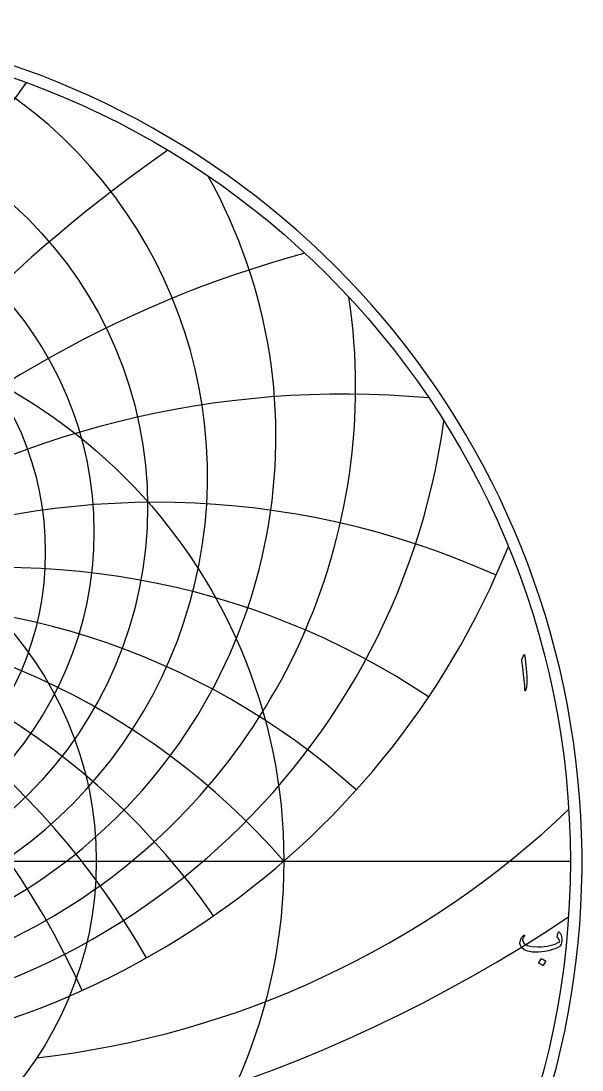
# Model space of a CAD drawing. Header units: millimetres. Extents: x -57 to 57, y -57 to 58.
# Drawn here: x 18.9 to 56.6, y -14.1 to 56.5 of the extents above; entities that cross this region are included whole.
import ezdxf

# ---------------------------------------------------------------- set-up
doc = ezdxf.new("R2010")
doc.units = ezdxf.units.MM
for name, color, linetype in [('CUT_OUTER', 1, 'Continuous'), ('ENGRAVE', 7, 'Continuous'), ('ENGRAVE_FINE', 8, 'Continuous'), ('TEXT', 5, 'Continuous')]:
    doc.layers.add(name, color=color, linetype=linetype)

msp = doc.modelspace()

# ---------------------------------------------------------------- linework, layer by layer
at = {"layer": 'CUT_OUTER'}
msp.add_arc((-0.0002, -0.0001), 56.5799, 134.296617, 87.801785, dxfattribs=at)
at = {"layer": 'ENGRAVE'}
msp.add_lwpolyline([(-55.8, 0), (55.8, 0)], dxfattribs=at)
for centre, radius in [((0, 0), 55.8), ((0, 23.8453), 27.3624), ((0, 22.1624), 23.7572), ((0, 20.802), 20.4832), ((0, 0), 36.5261), ((0, 0), 23.9096)]:
    msp.add_circle(centre, radius, dxfattribs=at)
for centre, radius, start, end in [((0, 25.9378), 31.3967, 116.694811, 63.305189), ((0, 28.5642), 35.9955, 150.83708, 29.16292), ((0, 31.9069), 41.3531, 171.599741, 8.400259), ((0, 36.2438), 47.7604, 187.98681, 352.01319), ((0, 42.0185), 55.675, 201.985792, 338.014208), ((0, -31.7516), 48.3975, 41, 139), ((0, -31.7516), 48.3975, 41, 139), ((12.949, 48.3265), 61.9458, 276.459831, 313.629056)]:
    msp.add_arc(centre, radius, start, end, dxfattribs=at)
at = {"layer": 'ENGRAVE_FINE'}
for centre, radius, start, end in [((132.9712, -31.7516), 141.5049, 143.513404, 172.456358), ((132.9712, -31.7516), 141.5049, 143.513404, 172.456358), ((83.827, -31.7516), 96.7951, 124.693631, 168.558154), ((83.827, -31.7516), 96.7951, 124.693631, 168.558154), ((57.6779, -31.7516), 75.2932, 105.191915, 164.501253), ((57.6779, -31.7516), 75.2932, 105.191915, 164.501253), ((40.6104, -31.7516), 63.1785, 84.850185, 160.220312), ((40.6104, -31.7516), 63.1785, 84.850185, 160.220312), ((-27.9423, -31.7516), 55.8847, 24.362203, 114.146841), ((-27.9423, -31.7516), 55.8847, 24.362203, 114.146841), ((27.9423, -31.7516), 55.8847, 65.853159, 155.637797), ((27.9423, -31.7516), 55.8847, 65.853159, 155.637797), ((-17.6153, -31.7516), 51.5036, 29.341216, 123.798896), ((-17.6153, -31.7516), 51.5036, 29.341216, 123.798896), ((17.6153, -31.7516), 51.5036, 56.201104, 150.658784), ((17.6153, -31.7516), 51.5036, 56.201104, 150.658784), ((-8.5338, -31.7516), 49.1442, 34.836047, 131.966559), ((-8.5338, -31.7516), 49.1442, 34.836047, 131.966559), ((8.5338, -31.7516), 49.1442, 48.033441, 145.163953), ((8.5338, -31.7516), 49.1442, 48.033441, 145.163953), ((0, 79.433), 100.0985, 236.207433, 303.792567)]:
    msp.add_arc(centre, radius, start, end, dxfattribs=at)
at = {"layer": 'TEXT'}
for points in [[(52.6407, 13.8174), (52.6743, 13.8826), (52.7014, 13.9054), (52.7219, 13.8861), (52.7357, 13.8245), (52.8167, 12.9621), (52.8649, 12.4328), (52.8756, 12.0099), (52.849, 11.6936), (52.785, 11.4837), (52.7733, 11.4665), (52.763, 11.4573), (52.754, 11.456), (52.7463, 11.4626), (52.7401, 11.4729), (52.7357, 11.4863), (52.7331, 11.5028), (52.7322, 11.5224), (52.7322, 11.6749), (52.7252, 11.8366), (52.7111, 12.0075), (52.69, 12.1877), (52.6853, 12.2348), (52.6715, 12.3619), (52.6484, 12.5692), (52.616, 12.8565), (52.5386, 13.4936), (52.5368, 13.5275), (52.5386, 13.5587), (52.5439, 13.5873), (52.5527, 13.6133)], [(55.0692, -4.7862), (55.0928, -4.8159), (55.1145, -4.8487), (55.1342, -4.8845), (55.1519, -4.9235), (55.1676, -4.9653), (55.1814, -5.0097), (55.1932, -5.0568), (55.2029, -5.1065), (55.2157, -5.2064), (55.2188, -5.3054), (55.2122, -5.4035), (55.1959, -5.5007), (55.1713, -5.5874), (55.1396, -5.6574), (55.1009, -5.7106), (55.0551, -5.7471), (54.9099, -5.8239), (54.7559, -5.8923), (54.5931, -5.9524), (54.4215, -6.0041), (54.2411, -6.047), (54.0519, -6.0807), (53.8539, -6.1051), (53.6471, -6.1203), (53.2595, -6.1163), (52.9413, -6.0622), (52.6927, -5.9579), (52.5137, -5.8035), (52.4402, -5.6827), (52.4063, -5.5527), (52.412, -5.4134), (52.4573, -5.2649), (52.4726, -5.2329), (52.4903, -5.2002), (52.5105, -5.1669), (52.533, -5.1329), (52.558, -5.0983), (52.5854, -5.0629), (52.6152, -5.027), (52.6474, -4.9903), (52.6582, -4.98), (52.6694, -4.9736), (52.6811, -4.9712), (52.6932, -4.9727), (52.7013, -4.9758), (52.7081, -4.9815), (52.7136, -4.9899), (52.7178, -5.0009), (52.7198, -5.0112), (52.7187, -5.0211), (52.7145, -5.0306), (52.7073, -5.0396), (52.6771, -5.0755), (52.6501, -5.1127), (52.6261, -5.1512), (52.6052, -5.191), (52.5909, -5.229), (52.5832, -5.2658), (52.5821, -5.3012), (52.5876, -5.3353), (52.6976, -5.5344), (52.9044, -5.6741), (53.208, -5.7544), (53.6084, -5.7753), (53.8285, -5.7668), (54.0383, -5.7485), (54.2377, -5.7202), (54.4268, -5.682), (54.6058, -5.634), (54.7748, -5.576), (54.934, -5.5081), (55.0833, -5.4303), (55.0687, -5.3577), (55.0357, -5.2772), (54.9843, -5.1888), (54.9143, -5.0924), (54.9121, -5.0832), (54.9125, -5.066), (54.9156, -5.0409), (54.9213, -5.0079), (54.9229, -5.0046), (54.924, -5.0018), (54.9246, -4.9994), (54.9249, -4.9974), (54.9363, -4.9525), (54.953, -4.9023), (54.975, -4.8469), (55.0023, -4.7862), (55.0144, -4.7677), (55.0296, -4.7615), (55.0478, -4.7677), (55.0692, -4.7862)], [(53.8407, -6.5779), (53.8451, -6.5735), (53.8513, -6.5708), (53.8592, -6.5699), (53.8689, -6.5708), (53.9373, -6.5985), (54.0017, -6.6324), (54.0622, -6.6725), (54.1188, -6.7187), (54.1243, -6.7257), (54.1267, -6.7327), (54.126, -6.7398), (54.1223, -6.7468), (53.9569, -7.0143), (53.9507, -7.0207), (53.9428, -7.0223), (53.9331, -7.019), (53.9217, -7.0108), (53.9118, -7.0038), (53.8961, -6.9932), (53.8748, -6.9791), (53.8477, -6.9615), (53.8145, -6.9404), (53.7747, -6.9158), (53.7283, -6.8876), (53.6753, -6.8559), (53.6682, -6.8507), (53.6647, -6.8454), (53.6647, -6.8401), (53.6682, -6.8348)]]:
    msp.add_lwpolyline(points, close=True, dxfattribs=at)

doc.saveas('drawing.dxf')
